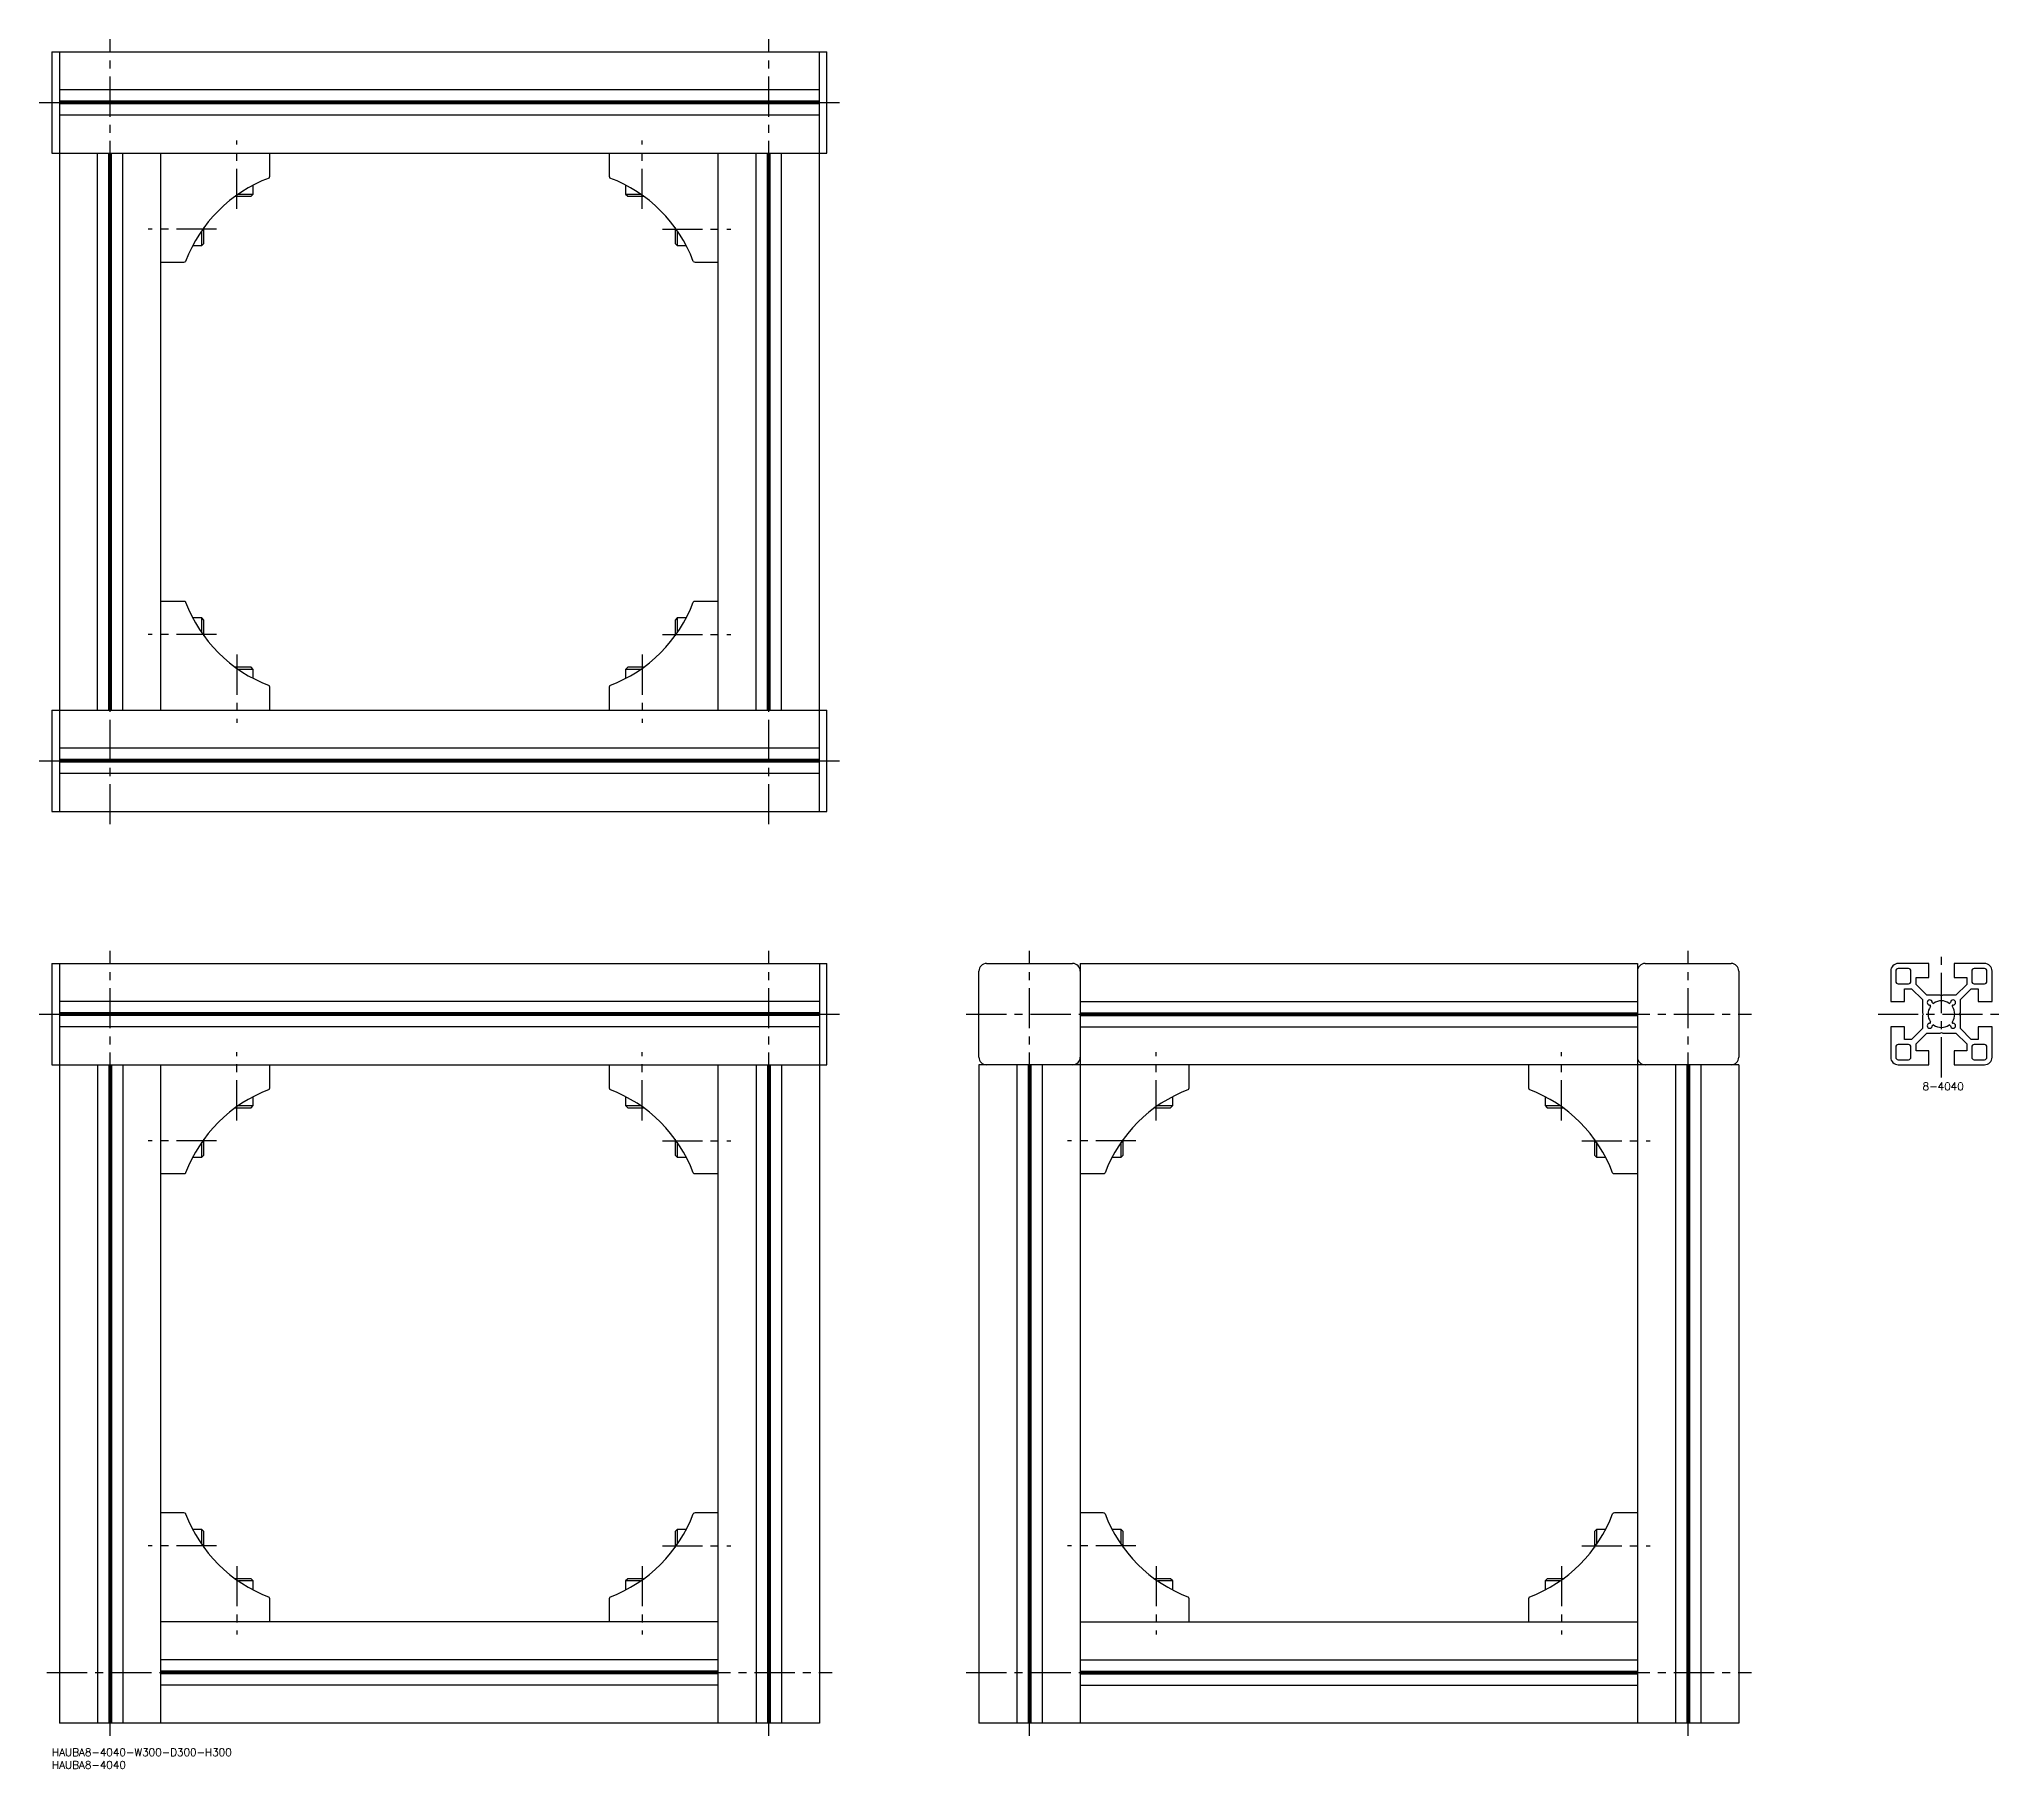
# Model space of a CAD drawing. Extents: x -5 to 771, y -8 to 675.
import ezdxf

# ---------------------------------------------------------------- set-up
doc = ezdxf.new("R2010")
doc.units = 0
doc.header["$LTSCALE"] = 0.5
doc.linetypes.add('CENTER', pattern=[50.8, 31.75, -6.35, 6.35, -6.35])
for name, color, linetype in [('MSM_CENTER', 1, 'CENTER'), ('MSM_CONTINUOUS', 7, 'CONTINUOUS'), ('MSM_PART_NUMBER', 7, 'CONTINUOUS')]:
    doc.layers.add(name, color=color, linetype=linetype)
doc.styles.get("Standard").update_dxf_attribs({"font": 'txt.shx', "height": 3, "bigfont": 'bigfont.shx'})

# ---------------------------------------------------------------- blocks, each defined once
blk = doc.blocks.new('*U8')
at = {"layer": 'MSM_PART_NUMBER'}
blk.add_text('HAUBA8-4040-W300-D300-H300', height=3, dxfattribs=at).set_placement((0, -3))
blk = doc.blocks.new('*U9')
at = {"layer": 'MSM_PART_NUMBER'}
blk.add_text('HAUBA8-4040', height=3, dxfattribs=at).set_placement((0, -8))
blk = doc.blocks.new('*U10')
at = {"layer": 'MSM_PART_NUMBER'}
blk.add_text('8-4040', height=3, dxfattribs=at).set_placement((738.62, 259.97))

msp = doc.modelspace()

# ---------------------------------------------------------------- linework, layer by layer
at = {"layer": 'MSM_CENTER'}
for p, q in [((23, 365), (23, 675)), ((283, 365), (283, 675)), ((-5, 650), (311, 650)), ((73, 608), (73, 635)), ((233, 608), (233, 635)), ((65, 600), (38, 600)), ((241, 600), (268, 600)), ((65, 440), (38, 440)), ((241, 440), (268, 440)), ((73, 432), (73, 405)), ((233, 432), (233, 405)), ((-5, 390), (311, 390)), ((23, 5), (23, 315)), ((283, 5), (283, 315)), ((386, 5), (386, 315)), ((646, 5), (646, 315)), ((746, 265), (746, 315)), ((-5, 290), (311, 290)), ((361, 290), (671, 290)), ((721, 290), (771, 290)), ((73, 248), (73, 275)), ((233, 248), (233, 275)), ((436, 248), (436, 275)), ((596, 248), (596, 275)), ((65, 240), (38, 240)), ((241, 240), (268, 240)), ((428, 240), (401, 240)), ((604, 240), (631, 240)), ((65, 80), (38, 80)), ((241, 80), (268, 80)), ((428, 80), (401, 80)), ((604, 80), (631, 80)), ((73, 72), (73, 45)), ((233, 72), (233, 45)), ((436, 72), (436, 45)), ((596, 72), (596, 45)), ((-2, 30), (308, 30)), ((361, 30), (671, 30))]:
    msp.add_line(p, q, dxfattribs=at)
at = {"layer": 'MSM_CONTINUOUS'}
for p, q in [((0, 670), (306, 670)), ((0, 670), (0, 630)), ((3, 670), (3, 370)), ((303, 370), (303, 670)), ((306, 630), (306, 670)), ((303, 655), (3, 655)), ((303, 650.52), (3, 650.52)), ((303, 650), (3, 650)), ((303, 649.48), (3, 649.48)), ((303, 645), (3, 645)), ((0, 630), (306, 630)), ((18, 410), (18, 630)), ((22.48, 410), (22.48, 630)), ((23, 410), (23, 630)), ((23.52, 410), (23.52, 630)), ((28, 410), (28, 630)), ((43, 410), (43, 630)), ((86, 620.91), (86, 630)), ((220, 630), (220, 620.91)), ((263, 410), (263, 630)), ((278, 410), (278, 630)), ((282.48, 410), (282.48, 630)), ((283, 410), (283, 630)), ((283.52, 410), (283.52, 630)), ((288, 410), (288, 630)), ((73.61, 613.87), (79.5, 613.87)), ((78.63, 613), (79.5, 613.87)), ((79.5, 613.87), (79.5, 617.42)), ((226.5, 617.42), (226.5, 613.87)), ((226.5, 613.87), (227.37, 613)), ((226.5, 613.87), (232.39, 613.87)), ((72.39, 613), (78.63, 613)), ((227.37, 613), (233.61, 613)), ((59.13, 593.5), (59.13, 599.39)), ((60, 594.37), (60, 600.61)), ((246, 600.61), (246, 594.37)), ((246.87, 599.39), (246.87, 593.5)), ((55.58, 593.5), (59.13, 593.5)), ((59.13, 593.5), (60, 594.37)), ((246, 594.37), (246.87, 593.5)), ((246.87, 593.5), (250.42, 593.5)), ((43, 587), (52.09, 587)), ((253.91, 587), (263, 587)), ((52.09, 453), (43, 453)), ((263, 453), (253.91, 453)), ((59.13, 446.5), (55.58, 446.5)), ((60, 445.63), (59.13, 446.5)), ((59.13, 440.61), (59.13, 446.5)), ((60, 439.39), (60, 445.63)), ((246.87, 446.5), (246, 445.63)), ((246, 445.63), (246, 439.39)), ((250.42, 446.5), (246.87, 446.5)), ((246.87, 446.5), (246.87, 440.61)), ((78.63, 427), (72.39, 427)), ((79.5, 426.13), (78.63, 427)), ((227.37, 427), (226.5, 426.13)), ((233.61, 427), (227.37, 427)), ((79.5, 426.13), (73.61, 426.13)), ((79.5, 422.58), (79.5, 426.13)), ((86, 410), (86, 419.09)), ((220, 419.09), (220, 410)), ((226.5, 426.13), (226.5, 422.58)), ((232.39, 426.13), (226.5, 426.13)), ((0, 410), (306, 410)), ((0, 410), (0, 370)), ((306, 370), (306, 410)), ((303, 395), (3, 395)), ((303, 390.52), (3, 390.52)), ((303, 390), (3, 390)), ((303, 389.48), (3, 389.48)), ((303, 385), (3, 385)), ((0, 370), (306, 370)), ((0, 310), (306, 310)), ((0, 310), (0, 270)), ((3, 310), (3, 10)), ((303, 310), (303, 10)), ((306, 270), (306, 310)), ((366, 273), (366, 307)), ((369, 310), (403, 310)), ((406, 310), (406, 10)), ((406, 310), (626, 310)), ((626, 310), (626, 10)), ((629, 310), (663, 310)), ((666, 307), (666, 273)), ((726, 307), (726, 295)), ((728, 307), (728, 303)), ((741, 310), (729, 310)), ((733, 308), (729, 308)), ((734, 303), (734, 307)), ((736, 304.5), (741, 304.5)), ((736, 301.77), (736, 304.5)), ((741, 304.5), (741, 310)), ((763, 310), (751, 310)), ((751, 310), (751, 304.5)), ((751, 304.5), (756, 304.5)), ((756, 304.5), (756, 301.77)), ((758, 307), (758, 303)), ((763, 308), (759, 308)), ((764, 303), (764, 307)), ((766, 295), (766, 307)), ((303, 295), (3, 295)), ((406, 295), (626, 295)), ((726, 295), (731.5, 295)), ((729, 302), (733, 302)), ((731.5, 295), (731.5, 300)), ((731.5, 300), (734.23, 300)), ((734.23, 300), (738.5, 295.73)), ((740.27, 297.5), (736, 301.77)), ((738.5, 295.73), (738.5, 290.52)), ((745.48, 297.5), (740.27, 297.5)), ((746, 297.2), (745.48, 297.5)), ((746.52, 297.5), (746, 297.2)), ((751.73, 297.5), (746.52, 297.5)), ((756, 301.77), (751.73, 297.5)), ((753.5, 295.73), (757.77, 300)), ((753.5, 290.52), (753.5, 295.73)), ((757.77, 300), (760.5, 300)), ((759, 302), (763, 302)), ((760.5, 300), (760.5, 295)), ((760.5, 295), (766, 295)), ((303, 290.52), (3, 290.52)), ((303, 290), (3, 290)), ((303, 289.48), (3, 289.48)), ((406, 290.52), (626, 290.52)), ((406, 290), (626, 290)), ((406, 289.48), (626, 289.48)), ((738.5, 290.52), (738.8, 290)), ((738.8, 290), (738.5, 289.48)), ((738.5, 289.48), (738.5, 284.27)), ((753.2, 290), (753.5, 290.52)), ((753.5, 289.48), (753.2, 290)), ((753.5, 284.27), (753.5, 289.48)), ((303, 285), (3, 285)), ((406, 285), (626, 285)), ((731.5, 285), (726, 285)), ((726, 285), (726, 273)), ((731.5, 280), (731.5, 285)), ((734.23, 280), (731.5, 280)), ((738.5, 284.27), (734.23, 280)), ((736, 278.23), (740.27, 282.5)), ((740.27, 282.5), (745.48, 282.5)), ((745.48, 282.5), (746, 282.8)), ((746, 282.8), (746.52, 282.5)), ((746.52, 282.5), (751.73, 282.5)), ((751.73, 282.5), (756, 278.23)), ((757.77, 280), (753.5, 284.27)), ((760.5, 280), (757.77, 280)), ((766, 285), (760.5, 285)), ((760.5, 285), (760.5, 280)), ((766, 273), (766, 285)), ((728, 277), (728, 273)), ((733, 278), (729, 278)), ((729, 272), (733, 272)), ((734, 273), (734, 277)), ((736, 275.5), (736, 278.23)), ((741, 275.5), (736, 275.5)), ((741, 270), (741, 275.5)), ((751, 275.5), (751, 270)), ((756, 275.5), (751, 275.5)), ((756, 278.23), (756, 275.5)), ((758, 277), (758, 273)), ((763, 278), (759, 278)), ((759, 272), (763, 272)), ((764, 273), (764, 277)), ((0, 270), (306, 270)), ((18, 270), (18, 10)), ((22.48, 270), (22.48, 10)), ((23, 270), (23, 10)), ((23.52, 270), (23.52, 10)), ((28, 270), (28, 10)), ((43, 10), (43, 270)), ((86, 260.91), (86, 270)), ((220, 270), (220, 260.91)), ((263, 10), (263, 270)), ((278, 270), (278, 10)), ((282.48, 270), (282.48, 10)), ((283, 270), (283, 10)), ((283.52, 270), (283.52, 10)), ((288, 270), (288, 10)), ((666, 270), (366, 270)), ((366, 270), (366, 10)), ((381, 270), (381, 10)), ((385.48, 270), (385.48, 10)), ((386, 270), (386, 10)), ((386.52, 270), (386.52, 10)), ((391, 270), (391, 10)), ((449, 260.91), (449, 270)), ((583, 270), (583, 260.91)), ((641, 270), (641, 10)), ((645.48, 270), (645.48, 10)), ((646, 270), (646, 10)), ((646.52, 270), (646.52, 10)), ((651, 270), (651, 10)), ((666, 270), (666, 10)), ((729, 270), (741, 270)), ((751, 270), (763, 270)), ((79.5, 253.87), (79.5, 257.42)), ((226.5, 257.42), (226.5, 253.87)), ((442.5, 253.87), (442.5, 257.42)), ((589.5, 257.42), (589.5, 253.87)), ((72.39, 253), (78.63, 253)), ((73.61, 253.87), (79.5, 253.87)), ((78.63, 253), (79.5, 253.87)), ((226.5, 253.87), (227.37, 253)), ((226.5, 253.87), (232.39, 253.87)), ((227.37, 253), (233.61, 253)), ((435.39, 253), (441.63, 253)), ((436.61, 253.87), (442.5, 253.87)), ((441.63, 253), (442.5, 253.87)), ((589.5, 253.87), (590.37, 253)), ((589.5, 253.87), (595.39, 253.87)), ((590.37, 253), (596.61, 253)), ((60, 234.37), (60, 240.61)), ((246, 240.61), (246, 234.37)), ((423, 234.37), (423, 240.61)), ((609, 240.61), (609, 234.37)), ((55.58, 233.5), (59.13, 233.5)), ((59.13, 233.5), (59.13, 239.39)), ((59.13, 233.5), (60, 234.37)), ((246, 234.37), (246.87, 233.5)), ((246.87, 239.39), (246.87, 233.5)), ((246.87, 233.5), (250.42, 233.5)), ((418.58, 233.5), (422.13, 233.5)), ((422.13, 233.5), (422.13, 239.39)), ((422.13, 233.5), (423, 234.37)), ((609, 234.37), (609.87, 233.5)), ((609.87, 239.39), (609.87, 233.5)), ((609.87, 233.5), (613.42, 233.5)), ((43, 227), (52.09, 227)), ((253.91, 227), (263, 227)), ((406, 227), (415.09, 227)), ((616.91, 227), (626, 227)), ((52.09, 93), (43, 93)), ((59.13, 86.5), (55.58, 86.5)), ((60, 85.63), (59.13, 86.5)), ((59.13, 80.61), (59.13, 86.5)), ((60, 79.39), (60, 85.63)), ((246.87, 86.5), (246, 85.63)), ((246, 85.63), (246, 79.39)), ((250.42, 86.5), (246.87, 86.5)), ((246.87, 86.5), (246.87, 80.61)), ((263, 93), (253.91, 93)), ((415.09, 93), (406, 93)), ((422.13, 86.5), (418.58, 86.5)), ((423, 85.63), (422.13, 86.5)), ((422.13, 80.61), (422.13, 86.5)), ((423, 79.39), (423, 85.63)), ((609.87, 86.5), (609, 85.63)), ((609, 85.63), (609, 79.39)), ((613.42, 86.5), (609.87, 86.5)), ((609.87, 86.5), (609.87, 80.61)), ((626, 93), (616.91, 93)), ((78.63, 67), (72.39, 67)), ((79.5, 66.13), (73.61, 66.13)), ((79.5, 66.13), (78.63, 67)), ((79.5, 62.58), (79.5, 66.13)), ((227.37, 67), (226.5, 66.13)), ((226.5, 66.13), (226.5, 62.58)), ((232.39, 66.13), (226.5, 66.13)), ((233.61, 67), (227.37, 67)), ((441.63, 67), (435.39, 67)), ((442.5, 66.13), (436.61, 66.13)), ((442.5, 66.13), (441.63, 67)), ((442.5, 62.58), (442.5, 66.13)), ((590.37, 67), (589.5, 66.13)), ((589.5, 66.13), (589.5, 62.58)), ((595.39, 66.13), (589.5, 66.13)), ((596.61, 67), (590.37, 67)), ((86, 50), (86, 59.09)), ((220, 59.09), (220, 50)), ((449, 50), (449, 59.09)), ((583, 59.09), (583, 50)), ((263, 50), (43, 50)), ((406, 50), (626, 50)), ((263, 35), (43, 35)), ((406, 35), (626, 35)), ((263, 30.52), (43, 30.52)), ((263, 30), (43, 30)), ((263, 29.48), (43, 29.48)), ((263, 25), (43, 25)), ((406, 30.52), (626, 30.52)), ((406, 30), (626, 30)), ((406, 29.48), (626, 29.48)), ((406, 25), (626, 25)), ((303, 10), (3, 10)), ((666, 10), (366, 10))]:
    msp.add_line(p, q, dxfattribs=at)
for centre, radius, start, end in [((85, 620.91), 1, 315, 0), ((221, 620.91), 1, 180, 225), ((105.78, 567.22), 56.67, 110.7505, 159.2495), ((200.22, 567.22), 56.67, 20.7505, 69.2495), ((52.09, 588), 1, 270, 315), ((253.91, 588), 1, 225, 270), ((52.09, 452), 1, 45, 90), ((105.78, 472.78), 56.67, 200.7505, 249.2495), ((200.22, 472.78), 56.67, 290.7505, 339.2495), ((253.91, 452), 1, 90, 135), ((85, 419.09), 1, 0, 45), ((221, 419.09), 1, 135, 180), ((369, 307), 3, 90, 180), ((403, 307), 3, 0, 90), ((629, 307), 3, 90, 180), ((663, 307), 3, 0, 90), ((729, 307), 3, 90, 180), ((729, 307), 1, 90, 180), ((729, 303), 1, 180, 270), ((733, 307), 1, 0, 90), ((733, 303), 1, 270, 0), ((759, 307), 1, 90, 180), ((759, 303), 1, 180, 270), ((763, 307), 3, 0, 90), ((763, 307), 1, 0, 90), ((763, 303), 1, 270, 0), ((741.4, 294.6), 1, 2.53518, 267.46482), ((746, 290), 5.25, 55.53237, 124.46763), ((750.6, 294.6), 1, 272.53518, 177.46482), ((746, 290), 5.25, 145.53237, 214.46763), ((741.34, 293.2), 0.4, 325.53237, 87.46482), ((742.8, 294.66), 0.4, 182.53518, 304.46763), ((749.2, 294.66), 0.4, 235.53237, 357.46482), ((750.66, 293.2), 0.4, 92.53518, 214.46763), ((746, 290), 5.25, 325.53237, 34.46763), ((741.4, 285.4), 1, 92.53518, 357.46482), ((741.34, 286.8), 0.4, 272.53518, 34.46763), ((742.8, 285.34), 0.4, 55.53237, 177.46482), ((746, 290), 5.25, 235.53237, 304.46763), ((749.2, 285.34), 0.4, 2.53518, 124.46763), ((750.6, 285.4), 1, 182.53518, 87.46482), ((750.66, 286.8), 0.4, 145.53237, 267.46482), ((369, 273), 3, 180, 270), ((403, 273), 3, 270, 0), ((629, 273), 3, 180, 270), ((663, 273), 3, 270, 0), ((729, 273), 3, 180, 270), ((729, 277), 1, 90, 180), ((729, 273), 1, 180, 270), ((733, 277), 1, 0, 90), ((733, 273), 1, 270, 0), ((759, 277), 1, 90, 180), ((759, 273), 1, 180, 270), ((763, 277), 1, 0, 90), ((763, 273), 1, 270, 0), ((763, 273), 3, 270, 0), ((105.78, 207.22), 56.67, 110.7505, 159.2495), ((85, 260.91), 1, 315, 0), ((221, 260.91), 1, 180, 225), ((200.22, 207.22), 56.67, 20.7505, 69.2495), ((468.78, 207.22), 56.67, 110.7505, 159.2495), ((448, 260.91), 1, 315, 0), ((584, 260.91), 1, 180, 225), ((563.22, 207.22), 56.67, 20.7505, 69.2495), ((52.09, 228), 1, 270, 315), ((253.91, 228), 1, 225, 270), ((415.09, 228), 1, 270, 315), ((616.91, 228), 1, 225, 270), ((52.09, 92), 1, 45, 90), ((105.78, 112.78), 56.67, 200.7505, 249.2495), ((200.22, 112.78), 56.67, 290.7505, 339.2495), ((253.91, 92), 1, 90, 135), ((415.09, 92), 1, 45, 90), ((468.78, 112.78), 56.67, 200.7505, 249.2495), ((563.22, 112.78), 56.67, 290.7505, 339.2495), ((616.91, 92), 1, 90, 135), ((85, 59.09), 1, 0, 45), ((221, 59.09), 1, 135, 180), ((448, 59.09), 1, 0, 45), ((584, 59.09), 1, 135, 180)]:
    msp.add_arc(centre, radius, start, end, dxfattribs=at)

# ---------------------------------------------------------------- block references
for name in ['*U10', '*U8', '*U9']:
    msp.add_blockref(name, (0, 0), dxfattribs=at)

doc.saveas('drawing.dxf')
